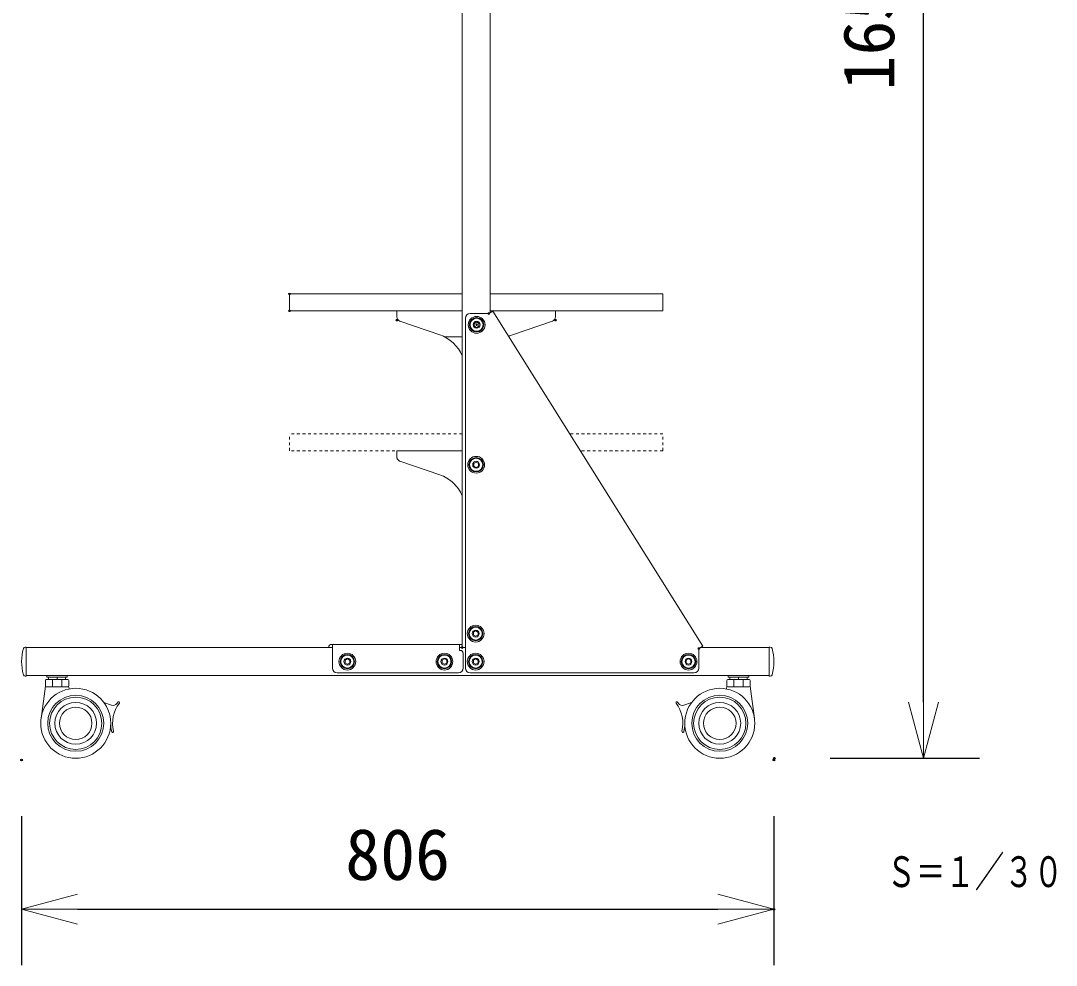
# Model space of a CAD drawing. Units: millimetres, scale not verified. Extents: x -63 to 62, y -116 to 117.
# Drawn here: x 15.21 to 52.2, y 5.76 to 39.51 of the extents above; entities that cross this region are included whole.
import ezdxf
from ezdxf.enums import TextEntityAlignment as Align

# ---------------------------------------------------------------- set-up
doc = ezdxf.new("R2010")
doc.units = ezdxf.units.MM
doc.header["$LTSCALE"] = 0.125
doc.header["$PDMODE"] = 32
doc.header["$PDSIZE"] = 0.0625
doc.linetypes.add('USER4', pattern=[63.5, 31.75, -6.35, 6.35, -6.35, 6.35, -6.35])
doc.linetypes.add('USER5', pattern=[1.4, 0.7, -0.7])
doc.layers.add('0-0_0', color=7, linetype='Continuous', lineweight=18)
doc.layers.add('0-5_GAIKEI', color=1, linetype='Continuous', lineweight=18)
doc.layers.add('0-4_DEFPOINTS', color=7, linetype='Continuous')
doc.layers.add('0-6_SUNPO', color=7, linetype='Continuous')
doc.styles.add('ＭＳ ゴシック', font='')
doc.styles.get('ＭＳ ゴシック').set_extended_font_data('MS Gothic')

# ---------------------------------------------------------------- blocks, each defined once
blk = doc.blocks.new('_OPEN30')
at = {"layer": '0-0_0'}
blk.add_line((0, 0), (-1, 0), dxfattribs=at)
blk.add_lwpolyline([(-1, 0.26795), (0, 0), (-1, -0.26795)], dxfattribs=at)
blk = doc.blocks.new('D15')
at = {"layer": '0-4_DEFPOINTS'}
for p in [(35.0089, 57.2855), (50.4103, 57.2855), (45.077, 2.0658)]:
    blk.add_point(p, dxfattribs=at)
at = {"layer": '0-6_SUNPO'}
for p, q in [((37.0089, 57.2855), (52.4103, 57.2855)), ((50.4103, 4.0658), (50.4103, 55.2855)), ((47.077, 2.0658), (52.4103, 2.0658))]:
    blk.add_line(p, q, dxfattribs=at)
at = {"layer": '0-6_SUNPO', "xscale": 2, "yscale": 2}
for p, rotation in [((50.4103, 57.2855), 90), ((50.4103, 2.0658), 270)]:
    blk.add_blockref('_OPEN30', p, dxfattribs=dict(at, rotation=rotation))
at = {"layer": '0-6_SUNPO', "style": 'ＭＳ ゴシック'}
blk.add_text('1656.6', height=1.833, rotation=90, dxfattribs=at).set_placement((49.9103, 25.9257), align=Align.BOTTOM_LEFT)
blk = doc.blocks.new('D14')
at = {"layer": '0-4_DEFPOINTS'}
for p in [(18.1964, 2.0032), (45.0631, 2.0032), (45.0631, -3.3301)]:
    blk.add_point(p, dxfattribs=at)
at = {"layer": '0-6_SUNPO'}
for p, q in [((18.1964, 0.0032), (18.1964, -5.3301)), ((45.0631, 0.0032), (45.0631, -5.3301)), ((20.1964, -3.3301), (43.0631, -3.3301))]:
    blk.add_line(p, q, dxfattribs=at)
at = {"layer": '0-6_SUNPO', "xscale": 2, "yscale": 2, "rotation": 180}
blk.add_blockref('_OPEN30', (18.1964, -3.3301), dxfattribs=at)
at = {"layer": '0-6_SUNPO', "xscale": 2, "yscale": 2}
blk.add_blockref('_OPEN30', (45.0631, -3.3301), dxfattribs=at)
at = {"layer": '0-6_SUNPO', "style": 'ＭＳ ゴシック'}
blk.add_text('806', height=1.833, dxfattribs=at).set_placement((29.7548, -2.8301), align=Align.BOTTOM_LEFT)

msp = doc.modelspace()

# ---------------------------------------------------------------- linework, layer by layer
at = {"layer": '0-5_GAIKEI', "color": 7}
for p, q in [((30.9785, 68.2086), (30.9785, 17.1086)), ((31.9785, 29.0733), (31.9785, 68.2086)), ((32.0698, 29.1305), (39.5698, 17.1638)), ((15.4119, 16.1086), (15.4119, 17.1086)), ((15.4119, 17.1086), (26.3452, 17.1086)), ((26.3185, 17.2253), (30.9052, 17.2253)), ((39.4817, 17.1086), (41.9452, 17.1086)), ((41.9452, 16.092), (41.9452, 17.1253)), ((15.4119, 16.1086), (41.9452, 16.1086))]:
    msp.add_line(p, q, dxfattribs=at)
at = {"layer": '0-5_GAIKEI'}
for p, q in [((30.9785, 29.742), (24.8119, 29.742)), ((24.8119, 29.142), (24.8119, 29.742)), ((38.1452, 29.742), (31.9785, 29.742)), ((38.1452, 29.142), (38.1452, 29.742)), ((30.9785, 29.142), (24.8119, 29.142)), ((28.6452, 29.142), (28.6452, 28.9277)), ((31.0952, 28.8753), (31.0952, 16.3753)), ((31.2619, 29.042), (31.8998, 29.042)), ((31.4785, 28.8986), (31.4785, 28.8747)), ((31.5119, 28.8986), (31.5119, 28.8747)), ((32.0698, 29.1305), (31.9529, 29.0572)), ((38.1452, 29.142), (31.9785, 29.142)), ((34.3119, 29.142), (34.3119, 28.9277)), ((30.1772, 28.284), (28.7579, 28.77)), ((31.4119, 28.6867), (31.4119, 28.5972)), ((31.4148, 28.6917), (31.4923, 28.7365)), ((31.4148, 28.5922), (31.4923, 28.5474)), ((31.4981, 28.7365), (31.5757, 28.6917)), ((31.4981, 28.5474), (31.5757, 28.5922)), ((31.5785, 28.6867), (31.5785, 28.5972)), ((32.7799, 28.284), (34.1992, 28.77)), ((30.9785, 28.2125), (30.3468, 28.2125)), ((31.3952, 23.6867), (31.3952, 23.5972)), ((31.3981, 23.6917), (31.4757, 23.7365)), ((31.4619, 23.8986), (31.4619, 23.8747)), ((31.4814, 23.7365), (31.559, 23.6917)), ((31.4952, 23.8986), (31.4952, 23.8747)), ((31.5619, 23.6867), (31.5619, 23.5972)), ((31.3981, 23.5922), (31.4757, 23.5474)), ((31.4814, 23.5474), (31.559, 23.5922)), ((31.4452, 17.8653), (31.4452, 17.8414)), ((31.4785, 17.8653), (31.4785, 17.8414)), ((31.3785, 17.6534), (31.3785, 17.5638)), ((31.3814, 17.6584), (31.459, 17.7032)), ((31.3814, 17.5588), (31.459, 17.5141)), ((31.4648, 17.7032), (31.5423, 17.6584)), ((31.4648, 17.5141), (31.5423, 17.5588)), ((31.5452, 17.6534), (31.5452, 17.5638)), ((15.3765, 17.1253), (15.4119, 17.1253)), ((15.4119, 17.1253), (15.4119, 16.092)), ((26.2119, 17.1186), (26.2119, 17.1086)), ((26.3452, 17.2253), (26.3452, 16.3753)), ((30.8785, 17.0086), (30.8785, 17.2253)), ((30.8785, 17.1086), (31.0952, 17.1086)), ((31.0952, 17.1086), (30.9785, 17.1086)), ((39.4285, 17.0199), (39.4285, 16.3753)), ((39.5698, 17.1638), (39.4754, 17.1047)), ((41.9806, 17.1253), (41.9452, 17.1253)), ((26.7952, 16.6534), (26.7952, 16.5638)), ((26.7981, 16.6584), (26.8757, 16.7032)), ((26.8619, 16.8653), (26.8619, 16.8414)), ((26.8814, 16.7032), (26.959, 16.6584)), ((26.8952, 16.8653), (26.8952, 16.8414)), ((26.9619, 16.6534), (26.9619, 16.5638)), ((30.2619, 16.6534), (30.2619, 16.5638)), ((30.2648, 16.6584), (30.3423, 16.7032)), ((30.3285, 16.8653), (30.3285, 16.8414)), ((30.3481, 16.7032), (30.4257, 16.6584)), ((30.3619, 16.8653), (30.3619, 16.8414)), ((30.4285, 16.6534), (30.4285, 16.5638)), ((30.8785, 17.0086), (30.9119, 17.0086)), ((31.0119, 16.9086), (31.0119, 16.3753)), ((31.3785, 16.6534), (31.3785, 16.5638)), ((31.3814, 16.6584), (31.459, 16.7032)), ((31.4452, 16.8653), (31.4452, 16.8414)), ((31.4648, 16.7032), (31.5423, 16.6584)), ((31.4785, 16.8653), (31.4785, 16.8414)), ((31.5452, 16.6534), (31.5452, 16.5638)), ((38.9785, 16.6534), (38.9785, 16.5638)), ((38.9814, 16.6584), (39.059, 16.7032)), ((39.0452, 16.8653), (39.0452, 16.8414)), ((39.0648, 16.7032), (39.1423, 16.6584)), ((39.0785, 16.8653), (39.0785, 16.8414)), ((39.1452, 16.6534), (39.1452, 16.5638)), ((26.7981, 16.5588), (26.8757, 16.5141)), ((26.8814, 16.5141), (26.959, 16.5588)), ((30.2648, 16.5588), (30.3423, 16.5141)), ((30.3481, 16.5141), (30.4257, 16.5588)), ((31.3814, 16.5588), (31.459, 16.5141)), ((31.4648, 16.5141), (31.5423, 16.5588)), ((38.9814, 16.5588), (39.059, 16.5141)), ((39.0648, 16.5141), (39.1423, 16.5588)), ((15.3765, 16.092), (15.4119, 16.092)), ((16.0952, 15.9386), (16.0952, 15.7386)), ((16.8952, 15.972), (16.1285, 15.972)), ((16.1452, 16.1086), (16.8785, 16.1086)), ((16.1452, 16.1086), (16.1452, 16.0553)), ((16.1452, 16.0553), (16.8785, 16.0553)), ((16.2052, 16.0553), (16.2052, 15.972)), ((16.2052, 16.0553), (16.8185, 16.0553)), ((16.2052, 15.972), (16.8185, 15.972)), ((16.3452, 15.972), (16.3452, 15.7053)), ((16.5119, 16.0553), (16.5119, 15.972)), ((16.6785, 15.972), (16.6785, 15.7053)), ((16.8185, 16.0553), (16.8185, 15.972)), ((16.8785, 16.1086), (16.8785, 16.0553)), ((16.9285, 15.9386), (16.9285, 15.7386)), ((26.5119, 16.2086), (30.8452, 16.2086)), ((31.2619, 16.2086), (39.2619, 16.2086)), ((40.4285, 15.9386), (40.4285, 15.7386)), ((40.4619, 15.972), (41.2285, 15.972)), ((40.4785, 16.1086), (41.2119, 16.1086)), ((40.4785, 16.1086), (40.4785, 16.0553)), ((40.4785, 16.0553), (41.2119, 16.0553)), ((40.5385, 16.0553), (40.5385, 15.972)), ((40.5385, 16.0553), (41.1519, 16.0553)), ((40.5385, 15.972), (41.1519, 15.972)), ((40.6785, 15.972), (40.6785, 15.7053)), ((40.8452, 16.0553), (40.8452, 15.972)), ((41.0119, 15.972), (41.0119, 15.7053)), ((41.1519, 16.0553), (41.1519, 15.972)), ((41.2119, 16.1086), (41.2119, 16.0553)), ((41.2619, 15.9386), (41.2619, 15.7386)), ((41.9806, 16.092), (41.9452, 16.092)), ((15.9402, 14.5752), (16.098, 15.7254)), ((16.8952, 15.7053), (16.1285, 15.7053)), ((16.9386, 15.632), (16.9258, 15.7254)), ((40.4185, 15.632), (40.4313, 15.7254)), ((40.4619, 15.7053), (41.2285, 15.7053)), ((41.4169, 14.5752), (41.2591, 15.7254)), ((18.1839, 15.1481), (18.4599, 15.0539)), ((39.1732, 15.1481), (38.8972, 15.0539))]:
    msp.add_line(p, q, dxfattribs=at)
at = {"layer": '0-5_GAIKEI', "linetype": 'USER5'}
for p, q in [((24.8119, 24.142), (24.8119, 24.742)), ((30.9785, 24.742), (24.8119, 24.742)), ((38.1452, 24.742), (34.8202, 24.742)), ((38.1452, 24.142), (38.1452, 24.742)), ((30.9785, 24.142), (24.8119, 24.142)), ((38.1452, 24.142), (35.1963, 24.142))]:
    msp.add_line(p, q, dxfattribs=at)
at = {"layer": '0-5_GAIKEI', "linetype": 'USER4'}
for p, q in [((28.6452, 24.142), (28.6452, 23.9277)), ((28.6452, 24.142), (30.9785, 24.142)), ((30.1772, 23.284), (28.7579, 23.77))]:
    msp.add_line(p, q, dxfattribs=at)
at = {"layer": '0-5_GAIKEI'}
for points in [[(26.3452, 17.1186), (26.3185, 17.1186), (26.3185, 17.1086)], [(30.8785, 17.1186), (30.9052, 17.1186), (30.9052, 17.1086)]]:
    msp.add_lwpolyline(points, dxfattribs=at)
for centre, radius in [((31.4952, 28.642), 0.3), ((31.4952, 28.642), 0.2567), ((31.4952, 28.642), 0.2333), ((31.4952, 28.642), 0.1224), ((31.4785, 23.642), 0.3), ((31.4785, 23.642), 0.2567), ((31.4785, 23.642), 0.2333), ((31.4785, 23.642), 0.1224), ((31.4619, 17.6086), 0.3), ((31.4619, 17.6086), 0.2567), ((31.4619, 17.6086), 0.2333), ((31.4619, 17.6086), 0.1224), ((26.8785, 16.6086), 0.3), ((26.8785, 16.6086), 0.2567), ((26.8785, 16.6086), 0.2333), ((26.8785, 16.6086), 0.1224), ((30.3452, 16.6086), 0.3), ((30.3452, 16.6086), 0.2567), ((30.3452, 16.6086), 0.2333), ((30.3452, 16.6086), 0.1224), ((31.4619, 16.6086), 0.3), ((31.4619, 16.6086), 0.2567), ((31.4619, 16.6086), 0.2333), ((31.4619, 16.6086), 0.1224), ((39.0619, 16.6086), 0.3), ((39.0619, 16.6086), 0.2567), ((39.0619, 16.6086), 0.2333), ((39.0619, 16.6086), 0.1224), ((17.1785, 14.4053), 1.25), ((40.1785, 14.4053), 1.25), ((17.1785, 14.4053), 1), ((17.1785, 14.4053), 0.9333), ((40.1785, 14.4053), 1), ((40.1785, 14.4053), 0.9333), ((17.1785, 14.4053), 0.7463), ((17.1785, 14.4053), 0.5796), ((40.1785, 14.4053), 0.7463), ((40.1785, 14.4053), 0.5796)]:
    msp.add_circle(centre, radius, dxfattribs=at)
for centre, radius, start, end in [((28.8119, 28.9277), 0.1667, 180, 251.09542), ((31.2619, 28.8753), 0.1667, 90, 180), ((31.8998, 29.142), 0.1, 270, 302.07706), ((34.1452, 28.9277), 0.1667, 288.90458, 0), ((31.4176, 28.6867), 0.00576, 120, 180), ((31.4176, 28.5972), 0.00576, 180, 240), ((31.4952, 28.7315), 0.00576, 60, 120), ((31.4952, 28.5524), 0.00576, 240, 300), ((31.5728, 28.6867), 0.00576, 0, 60), ((31.5728, 28.5972), 0.00576, 300, 0), ((29.7452, 27.0226), 1.3333, 22.33165, 71.09542), ((33.2119, 27.0226), 1.3333, 108.90458, 115.54515), ((31.401, 23.6867), 0.00576, 120, 180), ((31.4785, 23.7315), 0.00576, 60, 120), ((31.5561, 23.6867), 0.00576, 0, 60), ((31.401, 23.5972), 0.00576, 180, 240), ((31.4785, 23.5524), 0.00576, 240, 300), ((31.5561, 23.5972), 0.00576, 300, 0), ((31.3843, 17.6534), 0.00576, 120, 180), ((31.3843, 17.5638), 0.00576, 180, 240), ((31.4619, 17.6982), 0.00576, 60, 120), ((31.4619, 17.5191), 0.00576, 240, 300), ((31.5395, 17.6534), 0.00576, 0, 60), ((31.5395, 17.5638), 0.00576, 300, 0), ((16.9119, 16.6086), 1.6667, 163.66518, 196.33482), ((15.3765, 17.0586), 0.0667, 90, 163.66518), ((26.3185, 17.1186), 0.1067, 90, 180), ((30.9052, 17.1186), 0.1067, 46.56746, 90), ((30.9052, 17.1186), 0.1067, 86.41668, 90), ((39.5285, 17.0199), 0.1, 122.07706, 180), ((41.9806, 17.0586), 0.0667, 16.33482, 90), ((40.4452, 16.6086), 1.6667, 343.66518, 16.33482), ((26.801, 16.6534), 0.00576, 120, 180), ((26.8785, 16.6982), 0.00576, 60, 120), ((26.9561, 16.6534), 0.00576, 0, 60), ((30.2676, 16.6534), 0.00576, 120, 180), ((30.3452, 16.6982), 0.00576, 60, 120), ((30.4228, 16.6534), 0.00576, 0, 60), ((30.9119, 16.9086), 0.1, 0, 90), ((31.3843, 16.6534), 0.00576, 120, 180), ((31.4619, 16.6982), 0.00576, 60, 120), ((31.5395, 16.6534), 0.00576, 0, 60), ((38.9843, 16.6534), 0.00576, 120, 180), ((39.0619, 16.6982), 0.00576, 60, 120), ((39.1395, 16.6534), 0.00576, 0, 60), ((26.5119, 16.3753), 0.1667, 180, 270), ((26.801, 16.5638), 0.00576, 180, 240), ((26.8785, 16.5191), 0.00576, 240, 300), ((26.9561, 16.5638), 0.00576, 300, 0), ((30.2676, 16.5638), 0.00576, 180, 240), ((30.3452, 16.5191), 0.00576, 240, 300), ((30.4228, 16.5638), 0.00576, 300, 0), ((30.8452, 16.3753), 0.1667, 270, 0), ((31.2619, 16.3753), 0.1667, 180, 270), ((31.3843, 16.5638), 0.00576, 180, 240), ((31.4619, 16.5191), 0.00576, 240, 300), ((31.5395, 16.5638), 0.00576, 300, 0), ((38.9843, 16.5638), 0.00576, 180, 240), ((39.0619, 16.5191), 0.00576, 240, 300), ((39.1395, 16.5638), 0.00576, 300, 0), ((39.2619, 16.3753), 0.1667, 270, 0), ((15.3765, 16.1586), 0.0667, 196.33482, 270), ((16.1285, 15.9386), 0.0333, 90, 180), ((16.8952, 15.9386), 0.0333, 0, 90), ((40.4619, 15.9386), 0.0333, 90, 180), ((41.2285, 15.9386), 0.0333, 0, 90), ((41.9806, 16.1586), 0.0667, 270, 343.66518), ((16.1285, 15.7386), 0.0333, 180, 270), ((16.8952, 15.7386), 0.0333, 270, 0), ((40.4619, 15.7386), 0.0333, 180, 270), ((41.2285, 15.7386), 0.0333, 270, 0), ((19.6785, 14.4053), 1.25, 142.67065, 145.30567), ((18.7111, 15.1431), 0.0333, 50.57794, 142.67065), ((18.7111, 15.1431), 0.0333, 322.67065, 50.57794), ((38.646, 15.1431), 0.0333, 129.42206, 217.32935), ((38.646, 15.1431), 0.0333, 37.32935, 129.42206), ((37.6785, 14.4053), 1.25, 34.69433, 37.32935), ((18.5138, 15.2117), 0.1667, 251.15583, 325.30567), ((19.6785, 14.4053), 1.1833, 142.67065, 193.87703), ((37.6785, 14.4053), 1.1833, 346.12297, 37.32935), ((38.8433, 15.2117), 0.1667, 214.69433, 288.84417), ((19.6785, 14.4053), 1.25, 180, 193.87703), ((18.4974, 14.1135), 0.0333, 193.87703, 287.20657), ((18.4974, 14.1135), 0.0333, 287.20657, 13.87703), ((38.8597, 14.1135), 0.0333, 166.12297, 252.79343), ((38.8597, 14.1135), 0.0333, 252.79343, 346.12297), ((37.6785, 14.4053), 1.25, 346.12297, 0)]:
    msp.add_arc(centre, radius, start, end, dxfattribs=at)
at = {"layer": '0-5_GAIKEI', "linetype": 'USER4'}
for centre, radius, start, end in [((28.8119, 23.9277), 0.1667, 180, 251.09542), ((29.7452, 22.0226), 1.3333, 22.33164, 71.09542)]:
    msp.add_arc(centre, radius, start, end, dxfattribs=at)
at = {"layer": '0-5_GAIKEI'}
for p in [(24.8119, 29.742), (24.8119, 29.142), (31.9285, 29.042), (28.6452, 28.8086), (31.4952, 28.642), (34.3119, 28.8086), (30.9785, 17.1086), (39.4285, 17.0753)]:
    msp.add_point(p, dxfattribs=at)

# ---------------------------------------------------------------- block references
at = {"layer": '0-6_SUNPO'}
for name in ['D15', 'D14']:
    msp.add_blockref(name, (-2.9512, 11.0895), dxfattribs=at)

# ---------------------------------------------------------------- texts
at = {"layer": '0-6_SUNPO', "style": 'ＭＳ ゴシック', "width": 0.7}
msp.add_text('Ｓ＝１／３０', height=1.1, dxfattribs=at).set_placement((46.1348, 8.2242), align=Align.BOTTOM_LEFT)

doc.saveas('drawing.dxf')
